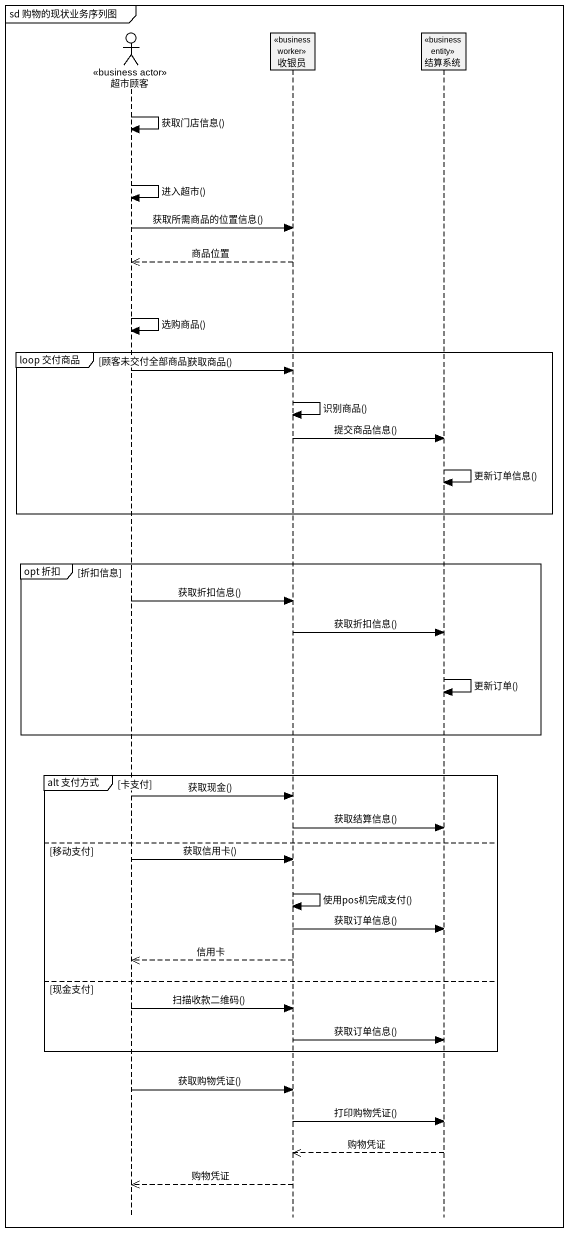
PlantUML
@startuml
mainframe sd 购物的现状业务序列图
hide footbox
actor 超市顾客 <<business actor>>
participant 收银员 <<business worker>>
participant 结算系统 <<business entity>>

超市顾客 -> 超市顾客 : 获取门店信息()
超市顾客 -> 超市顾客 : 进入超市()
超市顾客 -> 收银员 : 获取所需商品的位置信息()
收银员 -->> 超市顾客 : 商品位置
超市顾客 -> 超市顾客 : 选购商品()
group loop 交付商品 [顾客未交付全部商品]
  超市顾客 -> 收银员 : 获取商品()
  收银员 -> 收银员 : 识别商品()
  收银员 -> 结算系统 : 提交商品信息()
  结算系统 -> 结算系统 : 更新订单信息()
end
group opt 折扣 [折扣信息]
  超市顾客 -> 收银员 : 获取折扣信息()
  收银员 -> 结算系统 : 获取折扣信息()
  结算系统 -> 结算系统 : 更新订单()
end
group alt 支付方式 [卡支付]
  超市顾客 -> 收银员 : 获取现金()
  收银员 -> 结算系统 : 获取结算信息()
else 移动支付
  超市顾客 -> 收银员 : 获取信用卡()
  收银员 -> 收银员 : 使用pos机完成支付()
  收银员 -> 结算系统 : 获取订单信息()
  收银员 -->> 超市顾客 : 信用卡
else 现金支付
  超市顾客 -> 收银员 : 扫描收款二维码()
  收银员 -> 结算系统 : 获取订单信息()
end
超市顾客 -> 收银员 : 获取购物凭证()
收银员 -> 结算系统 : 打印购物凭证()
结算系统 -->> 收银员 : 购物凭证
收银员 -->> 超市顾客 : 购物凭证
@enduml
